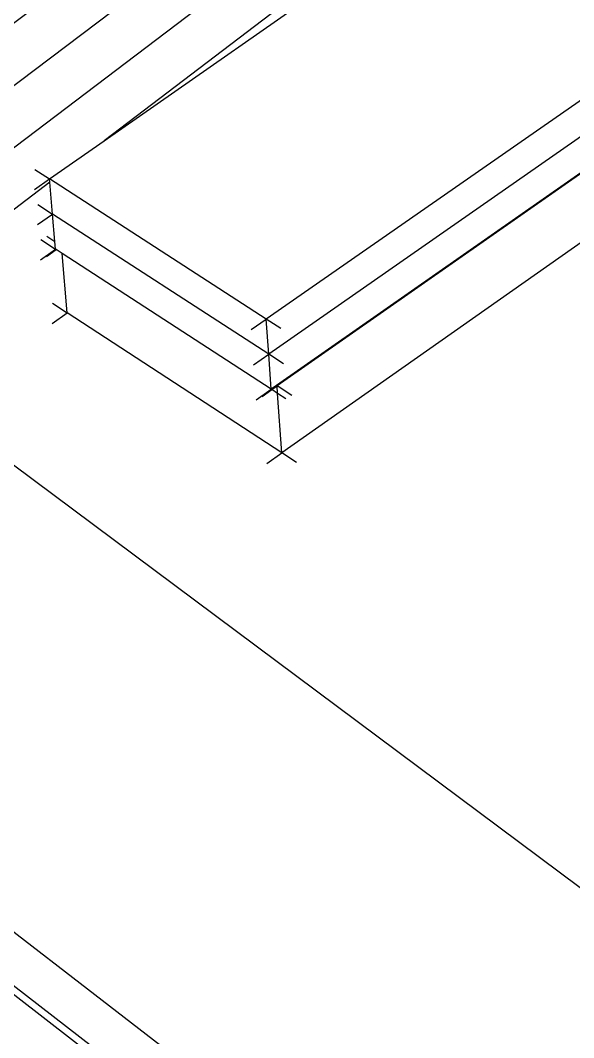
# Model space of a CAD drawing. Header units: inches. Extents: x 105 to 795, y 0 to 500.
# Drawn here: x 432.8 to 476.2, y 300 to 379.7 of the extents above; entities that cross this region are included whole.
import ezdxf

# ---------------------------------------------------------------- set-up
doc = ezdxf.new("R2010")
doc.units = ezdxf.units.IN
doc.header["$MEASUREMENT"] = 0

# ---------------------------------------------------------------- blocks, each defined once
blk = doc.blocks.new('block 366')
at = {"color": 7, "lineweight": 25, "true_color": 0xffffff}
blk.add_lwpolyline([(435.157, 367.012), (425.049, 359.312)], dxfattribs=at)
blk = doc.blocks.new('block 371')
at = {"color": 7, "lineweight": 25, "true_color": 0xffffff}
blk.add_lwpolyline([(484.391, 409.179), (424.617, 363.849)], dxfattribs=at)
blk = doc.blocks.new('block 502')
at = {"color": 7, "lineweight": 25, "true_color": 0xffffff}
blk.add_lwpolyline([(484.196, 413.728), (424.183, 368.42)], dxfattribs=at)
blk = doc.blocks.new('block 515')
at = {"color": 7, "lineweight": 25, "true_color": 0xffffff}
blk.add_lwpolyline([(484, 418.311), (423.744, 373.027)], dxfattribs=at)
blk = doc.blocks.new('block 2108')
at = {"color": 7, "lineweight": 25, "true_color": 0xffffff}
blk.add_lwpolyline([(423.37, 315.196), (446.732, 297.184)], dxfattribs=at)
blk = doc.blocks.new('block 2119')
at = {"color": 7, "lineweight": 25, "true_color": 0xffffff}
blk.add_lwpolyline([(494.174, 298.726), (427.458, 348.46)], dxfattribs=at)
blk = doc.blocks.new('block 2214')
at = {"color": 7, "lineweight": 25, "true_color": 0xffffff}
blk.add_lwpolyline([(452.158, 344.984), (453.335, 345.811)], dxfattribs=at)
blk = doc.blocks.new('block 2215')
at = {"color": 7, "lineweight": 25, "true_color": 0xffffff}
blk.add_lwpolyline([(495.079, 375.141), (453.335, 345.811)], dxfattribs=at)
blk = doc.blocks.new('block 2217')
at = {"color": 7, "lineweight": 25, "true_color": 0xffffff}
blk.add_lwpolyline([(435.34, 355.957), (436.514, 356.785)], dxfattribs=at)
blk = doc.blocks.new('block 2218')
at = {"color": 7, "lineweight": 25, "true_color": 0xffffff}
blk.add_lwpolyline([(454.495, 345.054), (453.335, 345.811)], dxfattribs=at)
blk = doc.blocks.new('block 2219')
at = {"color": 7, "lineweight": 25, "true_color": 0xffffff}
blk.add_lwpolyline([(435.368, 357.533), (436.514, 356.785)], dxfattribs=at)
blk = doc.blocks.new('block 2220')
at = {"color": 7, "lineweight": 25, "true_color": 0xffffff}
blk.add_lwpolyline([(453.335, 345.811), (436.514, 356.785)], dxfattribs=at)
blk = doc.blocks.new('block 2223')
at = {"color": 7, "lineweight": 25, "true_color": 0xffffff}
blk.add_lwpolyline([(434.891, 361.206), (435.651, 361.74)], dxfattribs=at)
blk = doc.blocks.new('block 2224')
at = {"color": 7, "lineweight": 25, "true_color": 0xffffff}
blk.add_lwpolyline([(454.118, 350.306), (452.958, 351.059)], dxfattribs=at)
blk = doc.blocks.new('block 2225')
at = {"color": 7, "lineweight": 25, "true_color": 0xffffff}
blk.add_lwpolyline([(434.919, 362.775), (435.557, 362.361)], dxfattribs=at)
blk = doc.blocks.new('block 2226')
at = {"color": 7, "lineweight": 25, "true_color": 0xffffff}
blk.add_lwpolyline([(452.958, 351.059), (452.919, 351.085)], dxfattribs=at)
blk = doc.blocks.new('block 2227')
at = {"color": 7, "lineweight": 25, "true_color": 0xffffff}
blk.add_lwpolyline([(436.514, 356.785), (436.116, 361.438)], dxfattribs=at)
blk = doc.blocks.new('block 2228')
at = {"color": 7, "lineweight": 25, "true_color": 0xffffff}
blk.add_lwpolyline([(451.322, 349.969), (452.5, 350.792)], dxfattribs=at)
blk = doc.blocks.new('block 2230')
at = {"color": 7, "lineweight": 25, "true_color": 0xffffff}
blk.add_lwpolyline([(434.433, 360.943), (435.607, 361.768)], dxfattribs=at)
blk = doc.blocks.new('block 2231')
at = {"color": 7, "lineweight": 25, "true_color": 0xffffff}
blk.add_lwpolyline([(434.461, 362.513), (435.607, 361.768)], dxfattribs=at)
blk = doc.blocks.new('block 2233')
at = {"color": 7, "lineweight": 25, "true_color": 0xffffff}
blk.add_lwpolyline([(451.124, 352.715), (452.302, 353.536)], dxfattribs=at)
blk = doc.blocks.new('block 2234')
at = {"color": 7, "lineweight": 25, "true_color": 0xffffff}
blk.add_lwpolyline([(513.369, 396.116), (452.302, 353.536)], dxfattribs=at)
blk = doc.blocks.new('block 2241')
at = {"color": 7, "lineweight": 25, "true_color": 0xffffff}
blk.add_lwpolyline([(434.197, 363.688), (435.372, 364.511)], dxfattribs=at)
blk = doc.blocks.new('block 2242')
at = {"color": 7, "lineweight": 25, "true_color": 0xffffff}
blk.add_lwpolyline([(453.461, 352.785), (452.302, 353.536)], dxfattribs=at)
blk = doc.blocks.new('block 2243')
at = {"color": 7, "lineweight": 25, "true_color": 0xffffff}
blk.add_lwpolyline([(434.226, 365.253), (435.372, 364.511)], dxfattribs=at)
blk = doc.blocks.new('block 2244')
at = {"color": 7, "lineweight": 25, "true_color": 0xffffff}
blk.add_lwpolyline([(452.302, 353.536), (435.372, 364.511)], dxfattribs=at)
blk = doc.blocks.new('block 2245')
at = {"color": 7, "lineweight": 25, "true_color": 0xffffff}
blk.add_lwpolyline([(452.5, 350.792), (452.302, 353.536)], dxfattribs=at)
blk = doc.blocks.new('block 2247')
at = {"color": 7, "lineweight": 25, "true_color": 0xffffff}
blk.add_lwpolyline([(450.925, 355.474), (452.103, 356.293)], dxfattribs=at)
blk = doc.blocks.new('block 2248')
at = {"color": 7, "lineweight": 25, "true_color": 0xffffff}
blk.add_lwpolyline([(513.316, 398.863), (452.103, 356.293)], dxfattribs=at)
blk = doc.blocks.new('block 2272')
at = {"color": 7, "lineweight": 25, "true_color": 0xffffff}
blk.add_lwpolyline([(433.96, 366.445), (435.135, 367.266)], dxfattribs=at)
blk = doc.blocks.new('block 2274')
at = {"color": 7, "lineweight": 25, "true_color": 0xffffff}
blk.add_lwpolyline([(453.261, 355.544), (452.103, 356.293)], dxfattribs=at)
blk = doc.blocks.new('block 2275')
at = {"color": 7, "lineweight": 25, "true_color": 0xffffff}
blk.add_lwpolyline([(433.989, 368.007), (435.135, 367.266)], dxfattribs=at)
blk = doc.blocks.new('block 2276')
at = {"color": 7, "lineweight": 25, "true_color": 0xffffff}
blk.add_lwpolyline([(452.103, 356.293), (435.135, 367.266)], dxfattribs=at)
blk = doc.blocks.new('block 2278')
at = {"color": 7, "lineweight": 25, "true_color": 0xffffff}
blk.add_lwpolyline([(452.302, 353.536), (452.103, 356.293)], dxfattribs=at)
blk = doc.blocks.new('block 2601')
at = {"color": 7, "lineweight": 25, "true_color": 0xffffff}
blk.add_lwpolyline([(459.256, 385.37), (439.415, 370.256)], dxfattribs=at)
blk = doc.blocks.new('block 3096')
at = {"color": 7, "lineweight": 25, "true_color": 0xffffff}
blk.add_lwpolyline([(423.902, 310.603), (443.776, 295.224)], dxfattribs=at)
blk = doc.blocks.new('block 3127')
at = {"color": 7, "lineweight": 25, "true_color": 0xffffff}
blk.add_lwpolyline([(451.781, 350.236), (452.539, 350.766)], dxfattribs=at)
blk = doc.blocks.new('block 3128')
at = {"color": 7, "lineweight": 25, "true_color": 0xffffff}
blk.add_lwpolyline([(452.539, 350.766), (452.958, 351.059)], dxfattribs=at)
blk = doc.blocks.new('block 3130')
at = {"color": 7, "lineweight": 25, "true_color": 0xffffff}
blk.add_lwpolyline([(513.461, 393.358), (452.958, 351.059)], dxfattribs=at)
blk = doc.blocks.new('block 3141')
at = {"color": 7, "lineweight": 25, "true_color": 0xffffff}
blk.add_lwpolyline([(453.335, 345.811), (453.001, 350.466)], dxfattribs=at)
blk = doc.blocks.new('block 3142')
at = {"color": 7, "lineweight": 25, "true_color": 0xffffff}
blk.add_lwpolyline([(453.001, 350.466), (452.958, 351.059)], dxfattribs=at)
blk = doc.blocks.new('block 3146')
at = {"color": 7, "lineweight": 25, "true_color": 0xffffff}
blk.add_lwpolyline([(513.422, 393.382), (452.919, 351.085)], dxfattribs=at)
blk = doc.blocks.new('block 3147')
at = {"color": 7, "lineweight": 25, "true_color": 0xffffff}
blk.add_lwpolyline([(452.919, 351.085), (452.5, 350.792)], dxfattribs=at)
blk = doc.blocks.new('block 3152')
at = {"color": 7, "lineweight": 25, "true_color": 0xffffff}
blk.add_lwpolyline([(452.539, 350.766), (452.5, 350.792)], dxfattribs=at)
blk = doc.blocks.new('block 3153')
at = {"color": 7, "lineweight": 25, "true_color": 0xffffff}
blk.add_lwpolyline([(435.651, 361.74), (435.607, 361.768)], dxfattribs=at)
blk = doc.blocks.new('block 3159')
at = {"color": 7, "lineweight": 25, "true_color": 0xffffff}
blk.add_lwpolyline([(435.607, 361.768), (435.557, 362.361)], dxfattribs=at)
blk = doc.blocks.new('block 3160')
at = {"color": 7, "lineweight": 25, "true_color": 0xffffff}
blk.add_lwpolyline([(435.557, 362.361), (435.372, 364.511)], dxfattribs=at)
blk = doc.blocks.new('block 3164')
at = {"color": 7, "lineweight": 25, "true_color": 0xffffff}
blk.add_lwpolyline([(435.135, 367.266), (439.415, 370.256)], dxfattribs=at)
blk = doc.blocks.new('block 3167')
at = {"color": 7, "lineweight": 25, "true_color": 0xffffff}
blk.add_lwpolyline([(435.372, 364.511), (435.157, 367.012)], dxfattribs=at)
blk = doc.blocks.new('block 3168')
at = {"color": 7, "lineweight": 25, "true_color": 0xffffff}
blk.add_lwpolyline([(435.157, 367.012), (435.135, 367.266)], dxfattribs=at)
blk = doc.blocks.new('block 3236')
at = {"color": 7, "lineweight": 25, "true_color": 0xffffff}
blk.add_lwpolyline([(443.291, 294.901), (423.977, 309.856)], dxfattribs=at)
blk = doc.blocks.new('block 3433')
at = {"color": 7, "lineweight": 25, "true_color": 0xffffff}
blk.add_lwpolyline([(453.659, 350.039), (453.001, 350.466)], dxfattribs=at)
blk = doc.blocks.new('block 3434')
at = {"color": 7, "lineweight": 25, "true_color": 0xffffff}
blk.add_lwpolyline([(453.001, 350.466), (452.539, 350.766)], dxfattribs=at)
blk = doc.blocks.new('block 3435')
at = {"color": 7, "lineweight": 25, "true_color": 0xffffff}
blk.add_lwpolyline([(452.5, 350.792), (436.116, 361.438)], dxfattribs=at)
blk = doc.blocks.new('block 3436')
at = {"color": 7, "lineweight": 25, "true_color": 0xffffff}
blk.add_lwpolyline([(436.116, 361.438), (435.651, 361.74)], dxfattribs=at)
blk = doc.blocks.new('block 3541')
at = {"color": 7, "lineweight": 25, "true_color": 0xffffff}
blk.add_lwpolyline([(439.415, 370.256), (459.906, 384.57)], dxfattribs=at)

msp = doc.modelspace()

# ---------------------------------------------------------------- block references
for name in ['block 515', 'block 502', 'block 371', 'block 2248', 'block 2234', 'block 3146', 'block 3130', 'block 2601', 'block 3541', 'block 2215', 'block 3164', 'block 2272', 'block 2275', 'block 2276', 'block 3168', 'block 366', 'block 3167', 'block 2243', 'block 2241', 'block 2244', 'block 3160', 'block 2231', 'block 2225', 'block 2230', 'block 2223', 'block 3159', 'block 3153', 'block 3436', 'block 2227', 'block 3435', 'block 2219', 'block 2217', 'block 2220', 'block 2247', 'block 2274', 'block 2278', 'block 2233', 'block 2242', 'block 2245', 'block 2228', 'block 3127', 'block 3147', 'block 3152', 'block 3128', 'block 3434', 'block 2226', 'block 2224', 'block 3142', 'block 3141', 'block 3433', 'block 2119', 'block 2214', 'block 2218', 'block 2108', 'block 3096', 'block 3236']:
    msp.add_blockref(name, (0, 0))

doc.saveas('drawing.dxf')
